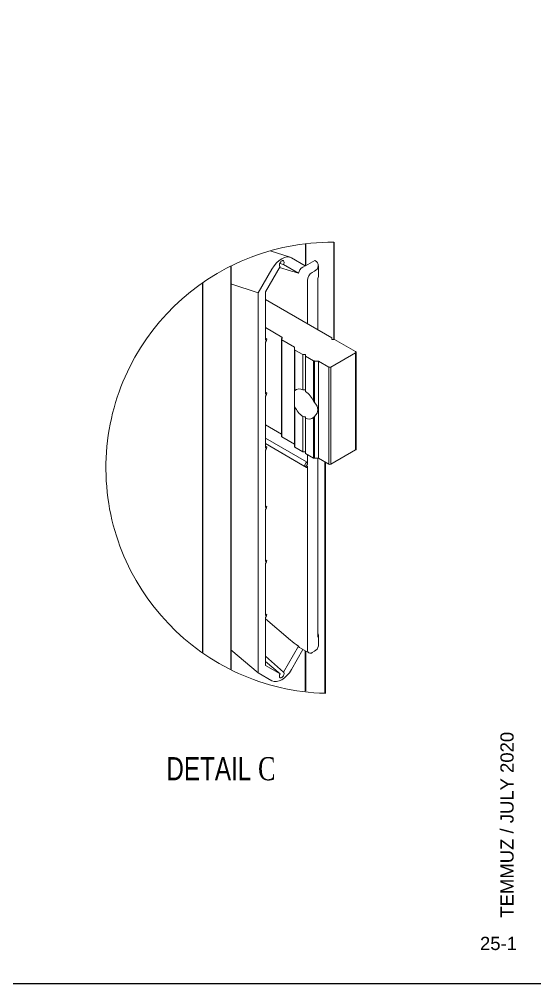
# Model space of a CAD drawing. Header units: millimetres. Extents: x 1277 to 3999, y 63 to 707.
# Drawn here: x 3709.2 to 3787.1, y 409.6 to 555.4 of the extents above; entities that cross this region are included whole.
import ezdxf

# ---------------------------------------------------------------- set-up
doc = ezdxf.new("R2010")
doc.units = ezdxf.units.MM
doc.linetypes.add('CENTER', pattern=[50.8, 31.75, -6.35, 6.35, -6.35])
doc.layers.add('ANTET', color=7, linetype='Continuous')
doc.layers.add('ANTET_K', color=179, linetype='Continuous')
doc.layers.add('TABLO', color=7, linetype='Continuous', lineweight=15)
doc.styles.add('SLDTEXTSTYLE3', font='TXT', dxfattribs={"width": 0.75})

# ---------------------------------------------------------------- blocks, each defined once
blk = doc.blocks.new('SW_NOTE_I')
at = {"layer": 'TABLO', "color": 0, "insert": (9.08, 4.51), "char_height": 3.5, "attachment_point": 2, "style": 'SLDTEXTSTYLE3'}
blk.add_mtext('{\\fArial|b0|i0|c0|p34;\\C255;D\\fArial|b0|i0|c162|p34;ET\\fArial|b0|i0|c0|p34;A\\fArial|b0|i0|c162|p34;IL \\fTimes New Roman|b0|i0|c162|p34;C}', dxfattribs=at)
blk = doc.blocks.new('MN60SC.S.1')
at = {"layer": 'ANTET_K', "color": 252}
blk.add_lwpolyline([(9907.25, 888.56), (9907.25, 1185.56), (10117.25, 1185.56), (10117.25, 888.56)], close=True, dxfattribs=at)

msp = doc.modelspace()

# ---------------------------------------------------------------- linework, layer by layer
at = {"color": 140}
for p, q in [((3752.449, 521.442), (3752.449, 518.089)), ((3756.692, 521.669), (3756.692, 506.972)), ((3741.135, 518.07), (3741.135, 457.051)), ((3736.893, 515.55), (3736.893, 459.571)), ((3755.419, 453.465), (3755.419, 488.437)), ((3755.419, 488.437), (3755.419, 453.465)), ((3752.449, 453.768), (3752.449, 459.859)), ((3752.449, 459.859), (3752.449, 453.768))]:
    msp.add_line(p, q, dxfattribs=at)
at = {"color": 7, "linetype": 'Continuous', "lineweight": 15}
for p, q in [((3750.131, 519.402), (3747.115, 520.386)), ((3752.378, 518.13), (3750.325, 519.316)), ((3748.593, 518.007), (3746.368, 514.153)), ((3750.182, 517.357), (3748.512, 517.867)), ((3749.093, 518.295), (3748.54, 518.462)), ((3751.356, 516.988), (3749.093, 518.295)), ((3752.378, 518.13), (3752.025, 517.926)), ((3752.449, 518.089), (3752.378, 518.13)), ((3753.863, 518.906), (3752.449, 518.089)), ((3754.38, 516.498), (3754.38, 518.131)), ((3747.36, 517.604), (3745.307, 514.048)), ((3753.794, 517.315), (3753.439, 517.11)), ((3745.307, 514.048), (3741.135, 515.408)), ((3752.732, 515.885), (3752.732, 509.34)), ((3754.311, 516.198), (3754.311, 508.428)), ((3745.307, 514.048), (3745.307, 456.564)), ((3746.368, 514.153), (3746.368, 506.917)), ((3746.368, 513.013), (3756.409, 507.217)), ((3748.87, 507.324), (3746.368, 508.768)), ((3746.368, 507.148), (3746.58, 507.026)), ((3746.521, 506.829), (3746.368, 506.917)), ((3746.368, 506.563), (3746.521, 506.829)), ((3746.368, 506.563), (3746.368, 498.752)), ((3746.521, 506.829), (3746.58, 507.026)), ((3748.784, 507.013), (3748.784, 492.315)), ((3748.803, 507.062), (3748.909, 507.194)), ((3750.764, 505.822), (3748.843, 506.931)), ((3748.843, 492.233), (3748.843, 506.931)), ((3756.409, 507.217), (3756.409, 506.972)), ((3756.409, 506.972), (3756.833, 506.972)), ((3756.833, 506.972), (3760.015, 505.135)), ((3750.764, 505.462), (3750.764, 505.822)), ((3750.764, 499.166), (3750.764, 505.462)), ((3752.025, 504.686), (3750.823, 505.38)), ((3750.823, 499.256), (3750.823, 505.38)), ((3752.449, 504.686), (3752.025, 504.686)), ((3752.025, 499.364), (3752.025, 504.686)), ((3752.449, 504.441), (3752.449, 504.686)), ((3760.015, 504.972), (3756.267, 502.808)), ((3760.015, 490.274), (3760.015, 504.972)), ((3760.074, 490.356), (3760.074, 505.053)), ((3753.651, 503.747), (3752.449, 504.441)), ((3752.449, 499.119), (3752.449, 504.441)), ((3753.651, 497.623), (3753.651, 503.747)), ((3754.417, 503.713), (3753.793, 503.713)), ((3753.793, 497.418), (3753.793, 503.713)), ((3755.985, 502.808), (3754.417, 503.713)), ((3754.417, 489.016), (3754.417, 503.713)), ((3755.985, 488.111), (3755.985, 502.808)), ((3756.267, 488.111), (3756.267, 502.808)), ((3746.368, 498.983), (3746.58, 498.86)), ((3746.521, 498.663), (3746.58, 498.86)), ((3750.764, 497.059), (3750.764, 499.166)), ((3746.521, 498.663), (3746.368, 498.752)), ((3746.368, 498.397), (3746.521, 498.663)), ((3746.368, 498.397), (3746.368, 490.586)), ((3750.764, 490.764), (3750.764, 497.059)), ((3750.823, 490.682), (3750.823, 496.806)), ((3752.025, 489.988), (3752.025, 495.311)), ((3752.449, 495.066), (3752.449, 495.296)), ((3752.449, 489.743), (3752.449, 495.066)), ((3753.651, 489.049), (3753.651, 495.174)), ((3753.793, 489.016), (3753.793, 495.311)), ((3748.784, 492.676), (3746.368, 494.07)), ((3752.59, 488.449), (3746.368, 492.041)), ((3750.764, 491.124), (3748.843, 492.233)), ((3752.237, 487.837), (3746.368, 491.225)), ((3752.59, 487.633), (3746.368, 491.225)), ((3746.368, 490.817), (3746.58, 490.695)), ((3746.521, 490.498), (3746.368, 490.586)), ((3746.368, 490.232), (3746.521, 490.498)), ((3746.368, 490.232), (3746.368, 481.604)), ((3746.521, 490.498), (3746.58, 490.695)), ((3752.025, 489.988), (3750.823, 490.682)), ((3760.015, 490.274), (3756.267, 488.111)), ((3752.449, 489.988), (3752.025, 489.988)), ((3753.651, 489.049), (3752.449, 489.743)), ((3752.732, 489.58), (3752.732, 488.136)), ((3754.417, 489.016), (3753.793, 489.016)), ((3754.311, 489.016), (3754.311, 461.979)), ((3755.985, 488.111), (3754.417, 489.016)), ((3752.237, 487.837), (3752.59, 488.449)), ((3752.578, 487.871), (3752.237, 487.837)), ((3752.59, 487.633), (3752.237, 487.837)), ((3752.732, 488.136), (3752.578, 487.871)), ((3752.578, 487.871), (3752.732, 487.782)), ((3752.59, 488.449), (3752.732, 488.136)), ((3752.732, 487.782), (3752.59, 487.633)), ((3752.732, 487.782), (3752.732, 460.033)), ((3746.368, 481.835), (3746.58, 481.713)), ((3746.521, 481.516), (3746.368, 481.604)), ((3746.368, 481.25), (3746.521, 481.516)), ((3746.521, 481.516), (3746.58, 481.713)), ((3746.368, 481.25), (3746.368, 473.439)), ((3746.368, 473.67), (3746.58, 473.548)), ((3746.521, 473.35), (3746.368, 473.439)), ((3746.368, 473.084), (3746.521, 473.35)), ((3746.368, 473.084), (3746.368, 465.274)), ((3746.521, 473.35), (3746.58, 473.548)), ((3746.368, 465.505), (3746.58, 465.382)), ((3746.521, 465.185), (3746.368, 465.274)), ((3746.58, 465.382), (3746.521, 465.185)), ((3746.368, 464.919), (3746.521, 465.185)), ((3746.368, 464.919), (3746.368, 457.683)), ((3750.182, 461.506), (3746.368, 464.745)), ((3754.38, 460.647), (3754.38, 462.28)), ((3745.307, 456.564), (3741.135, 460.02)), ((3749.093, 456.687), (3751.356, 460.607)), ((3750.325, 457.09), (3752.055, 460.086)), ((3751.525, 460.392), (3752.939, 459.576)), ((3753.439, 459.625), (3753.794, 459.83)), ((3749.093, 456.687), (3746.368, 459.088)), ((3748.593, 456.398), (3746.368, 458.281)), ((3745.307, 456.564), (3747.36, 455.378)), ((3746.368, 457.683), (3748.593, 456.398))]:
    msp.add_line(p, q, dxfattribs=at)
at = {"color": 8, "linetype": 'Continuous', "lineweight": 15}
msp.add_line((3748.87, 507.144), (3748.87, 507.324), dxfattribs=at)
at = {"color": 7, "linetype": 'Continuous', "lineweight": 15, "flags": 128}
for points in [[(3749.093, 518.295), (3749.161, 518.445), (3749.189, 518.559), (3749.196, 518.664), (3749.171, 518.781), (3749.099, 518.869), (3749.045, 518.891), (3748.982, 518.895), (3748.913, 518.88), (3748.843, 518.848), (3748.773, 518.799), (3748.704, 518.735), (3748.64, 518.657), (3748.586, 518.572), (3748.514, 518.401), (3748.49, 518.256), (3748.496, 518.158), (3748.525, 518.078), (3748.593, 518.007)], [(3748.843, 506.931), (3748.823, 506.945), (3748.807, 506.96), (3748.795, 506.976), (3748.787, 506.993), (3748.784, 507.01), (3748.786, 507.028), (3748.792, 507.045), (3748.803, 507.062)], [(3748.909, 507.194), (3748.92, 507.21), (3748.926, 507.227), (3748.928, 507.245), (3748.925, 507.262), (3748.918, 507.279), (3748.906, 507.296), (3748.889, 507.311), (3748.87, 507.324)], [(3748.593, 456.398), (3748.525, 456.249), (3748.496, 456.135), (3748.49, 456.03), (3748.514, 455.913), (3748.586, 455.825), (3748.64, 455.803), (3748.704, 455.798), (3748.773, 455.813), (3748.843, 455.846), (3748.913, 455.895), (3748.982, 455.959), (3749.045, 456.037), (3749.099, 456.121), (3749.171, 456.292), (3749.196, 456.438), (3749.189, 456.536), (3749.161, 456.616), (3749.093, 456.687)]]:
    msp.add_lwpolyline(points, dxfattribs=at)
at = {"color": 0, "linetype": 'CENTER', "lineweight": 0, "ltscale": 5}
msp.add_arc((3756.387, 487.561), 34.109, 89.48797, 268.37397, dxfattribs=at)
at = {"color": 7, "linetype": 'Continuous', "lineweight": 15}
for centre, radius, start, end in [((3752.875, 516.612), 1.565, 122.90653, 166.09213), ((3753.497, 518.125), 0.863, 290.15584, 64.88128), ((3754.267, 515.815), 1.537, 122.6057, 177.3943), ((3753.681, 516.5), 0.699, 334.34988, 359.81693), ((3750.864, 505.472), 0.101, 185.6948, 245.62534), ((3759.984, 505.053), 0.0873, 290.78342, 69.21658), ((3753.787, 504.002), 0.289, 241.95976, 271.1441), ((3756.126, 503.081), 0.307, 242.60967, 297.39033), ((3751.502, 498.44), 1.062, 60.49964, 129.75332), ((3750.088, 495.99), 3.919, 24.61838, 52.95735), ((3754.386, 498.439), 3.919, 204.61838, 232.95735), ((3752.972, 495.99), 1.062, 240.49964, 309.75332), ((3748.882, 492.324), 0.0986, 185.02151, 246.29863), ((3750.864, 490.774), 0.101, 185.6948, 245.62534), ((3759.974, 490.366), 0.101, 294.37466, 354.3052), ((3753.787, 489.304), 0.289, 241.95976, 271.1441), ((3756.126, 488.384), 0.307, 242.60967, 297.39033), ((3753.681, 462.28), 0.698, 334.51334, 25.48666), ((3751.729, 460.727), 0.392, 197.7637, 238.54934), ((3753.163, 459.964), 0.437, 170.78624, 309.2032), ((3753.393, 460.736), 0.991, 293.87547, 354.8039)]:
    msp.add_arc(centre, radius, start, end, dxfattribs=at)
for centre, major_axis, ratio, start_param, end_param in [((3748.843, 516.667), (1.465, 2.659), 0.5770708, 6.2715529, 7.8192258), ((3753.889, 516.033), (4.769, -1.606), 0.0228197, 2.1383816, 2.4689161), ((3752.449, 497.337), (3.536, 0), 0.5773815, 1.5707963, 1.6910862), ((3750.764, 496.365), (3.536, 0), 0.5773815, 5.7409718, 6.8253988), ((3752.449, 497.337), (3.536, 0), 0.5773815, 4.5920991, 4.712389), ((3753.889, 460.182), (4.743, -2.738), 0.1826074, 3.9269848, 4.2575193), ((3748.843, 458.027), (1.465, 2.659), 0.5770708, 3.1299603, 4.6776332)]:
    msp.add_ellipse(centre, major_axis=major_axis, ratio=ratio, start_param=start_param, end_param=end_param, dxfattribs=at)
for points, knots in [([(3750.764, 499.166), (3750.769, 499.182), (3750.776, 499.208), (3750.81, 499.243), (3750.823, 499.256)], [0, 0, 0, 0, 0.6321906, 1, 1, 1, 1]), ([(3753.651, 497.623), (3753.681, 497.567), (3753.723, 497.491), (3753.778, 497.433), (3753.793, 497.418)], [0, 0, 0, 0, 0.7335025, 1, 1, 1, 1]), ([(3750.823, 496.806), (3750.8, 496.867), (3750.768, 496.949), (3750.765, 497.036), (3750.764, 497.059)], [0, 0, 0, 0, 0.7335025, 1, 1, 1, 1]), ([(3753.793, 495.311), (3753.759, 495.278), (3753.705, 495.226), (3753.666, 495.188), (3753.651, 495.174)], [0, 0, 0, 0, 0.6321906, 1, 1, 1, 1])]:
    msp.add_open_spline(points, degree=3, knots=knots, dxfattribs=at)

# ---------------------------------------------------------------- block references
at = {"layer": 'ANTET', "color": 0}
msp.add_blockref('MN60SC.S.1', (-6328.067, -479.002), dxfattribs=at)
at = {"layer": 'TABLO'}
msp.add_blockref('SW_NOTE_I', (3730.576, 439.313), dxfattribs=at)

# ---------------------------------------------------------------- texts
at = {"insert": (3781.885, 419.542), "char_height": 2, "width": 44.87301, "attachment_point": 1, "rotation": 90}
msp.add_mtext('{\\fArial Unicode MS|b0|i0|c0|p34;{\\C7;TEMMUZ / JULY 2020}}', dxfattribs=at)
at = {"insert": (3784.396, 416.646), "char_height": 2, "width": 4.43689, "attachment_point": 3}
msp.add_mtext('{\\fArial Unicode MS|b0|i0|c0|p0;{\\C7;25-1}}', dxfattribs=at)

doc.saveas('drawing.dxf')
